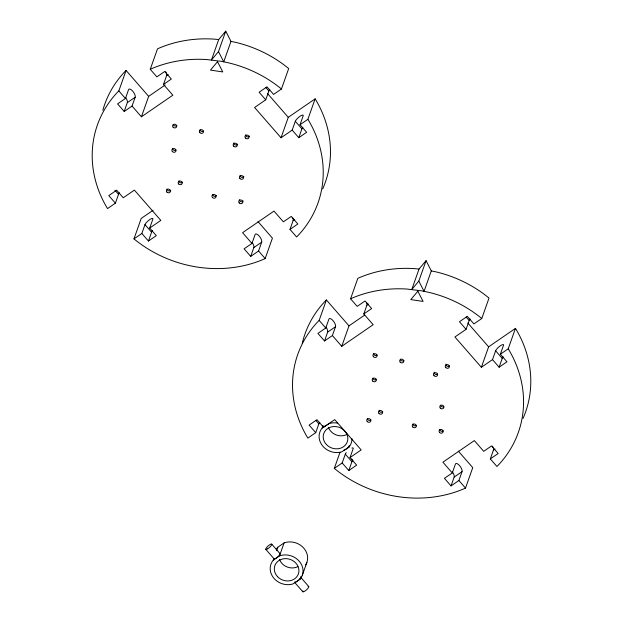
<?xml version="1.0" encoding="UTF-8"?>
<svg xmlns="http://www.w3.org/2000/svg" width="623" height="623" viewBox="0 0 623 623"><rect width="100%" height="100%" fill="white"/><g stroke="black" fill="none" stroke-linecap="round" stroke-linejoin="round"><path stroke-width="0.93" d="M300.909 576.781L299.982 579.382L292.787 583.992A16.642 14.648 19.5 0 1 273.715 578.051A16.642 14.648 19.5 0 1 273.24 560.202L273.847 558.473M276.604 550.67L277.827 547.204L284.096 542.89A16.642 14.648 19.5 0 1 303.097 547.399A16.642 14.648 19.5 0 1 305.683 564.866M351.94 438.756A16.642 14.648 19.5 0 1 348.88 447.275L341.684 451.885A16.642 14.648 19.5 0 1 322.613 445.943A16.642 14.648 19.5 0 1 322.138 428.094L323.057 425.501M273.24 560.202L279.509 555.895L284.096 542.89M119.46 192.811A5.202 1.332 -41.1 0 0 118.526 194.337L115.395 203.168L107.538 208.573L106.961 207.661A116.992 103.005 19.5 0 1 118.09 91.62L118.829 90.911L126.072 70.461L148.663 96.347L141.421 116.797L132.053 106.058L135.175 97.227A5.202 2.079 55.5 0 0 132.691 91.122A5.202 2.079 55.5 0 0 128.564 89.657L125.441 98.481L117.583 103.885L124.195 111.462L132.053 106.058M124.195 111.462L127.318 102.631L135.175 97.227M141.421 116.797L172.851 95.194L163.475 84.455L171.333 79.051L164.721 71.481L156.864 76.878L150.252 69.309L157.494 48.859L158.452 48.407A116.992 103.005 19.5 0 1 213.985 39.109L218.704 39.545L225.736 31.15L230.977 41.391L223.735 61.841L218.494 51.6L225.736 31.15M163.475 84.455L166.606 75.624A5.202 2.079 55.5 0 0 165.663 71.723M257.984 221.586L272.422 238.126L265.18 258.576L264.214 259.028A116.992 103.005 19.5 0 1 134.833 239.59L133.984 238.866L141.226 218.416L153.071 210.278M141.842 233.469L144.972 224.638A5.202 1.332 -41.1 0 1 149.722 219.615A5.202 1.332 -41.1 0 1 152.83 219.234L149.699 228.065L156.311 235.642L148.453 241.039L141.842 233.469L133.984 238.866M218.704 39.545L211.462 59.995L218.494 51.6M148.453 241.039L151.584 232.208A5.202 1.332 -41.1 0 1 152.518 230.689M292.179 130.114L298.791 137.691L306.648 132.286L300.037 124.717L303.16 115.886A5.202 1.332 -41.1 0 0 300.052 116.26A5.202 1.332 -41.1 0 0 295.302 121.283L292.179 130.114L281.035 137.776L254.589 107.475L265.733 99.82L268.856 90.989A5.202 1.332 -41.1 0 1 269.798 89.463M265.733 99.82L259.121 92.243L266.979 86.838L273.59 94.416L281.44 89.019L288.683 68.569L287.834 67.845A116.992 103.005 19.5 0 0 235.642 42.356L230.977 41.391M281.035 137.776L288.278 117.326L315.129 98.862L315.713 99.773A116.992 103.005 19.5 0 1 322.714 188.894M251.957 243.429L255.08 234.598A5.202 2.079 55.5 0 1 259.207 236.062A5.202 2.079 55.5 0 1 261.691 242.168L258.568 250.999L250.711 256.403L244.099 248.826L251.957 243.429L242.581 232.691L274.003 211.08L283.379 221.827L291.237 216.422L297.849 224L289.991 229.396L296.603 236.974L297.335 236.257A116.992 103.005 19.5 0 0 308.471 120.223L307.887 119.312L315.129 98.862M250.711 256.403L253.834 247.572L261.691 242.168M298.791 137.691L301.914 128.86A5.202 1.332 -41.1 0 1 302.856 127.333M289.991 229.396L293.122 220.565A5.202 2.079 55.5 0 0 292.732 217.816M319.794 422.324A5.202 1.332 -41.1 0 0 318.851 423.842L315.729 432.674L307.871 438.078L307.287 437.167A116.992 103.005 19.5 0 1 318.423 321.133L319.155 320.417L326.397 299.967L348.997 325.86L341.754 346.302L332.378 335.563L335.509 326.732A5.202 2.079 55.5 0 0 333.025 320.627A5.202 2.079 55.5 0 0 328.897 319.163L325.767 327.994L317.909 333.391L324.521 340.968L332.378 335.563M324.521 340.968L327.651 332.137L335.509 326.732M341.754 346.302L373.177 324.7L363.801 313.961L371.658 308.564L365.047 300.987L357.189 306.384L350.578 298.814L357.82 278.364L358.786 277.913A116.992 103.005 19.5 0 1 414.311 268.614L419.03 269.05L426.062 260.655L431.303 270.896L424.068 291.346L418.82 281.105L426.062 260.655M363.801 313.961L366.931 305.13A5.202 2.079 55.5 0 0 366.542 302.381M458.31 451.099L472.748 467.632L465.506 488.082L464.548 488.533A116.992 103.005 19.5 0 1 335.166 469.103L334.317 468.371L339.979 452.368M302.28 575.395L306.882 562.382M334.317 468.371L342.175 462.975L345.298 454.144A5.202 1.332 -41.1 0 1 346.24 452.617M348.88 447.275L349.495 445.538M342.175 462.975L348.787 470.544L356.636 465.147L350.025 457.57L353.155 448.739A5.202 1.332 -41.1 0 0 351.902 448.077M419.03 269.05L411.787 289.5L418.82 281.105M348.787 470.544L351.909 461.721A5.202 1.332 -41.1 0 1 352.852 460.195M492.505 359.619L499.116 367.196L506.974 361.792L500.362 354.222L503.485 345.391A5.202 1.332 -41.1 0 0 500.386 345.765A5.202 1.332 -41.1 0 0 495.635 350.796L492.505 359.619L481.369 367.282L454.922 336.981L466.059 329.326L469.189 320.495A5.202 1.332 -41.1 0 1 470.124 318.968M466.059 329.326L459.447 321.748L467.305 316.352L473.916 323.921L481.774 318.524L489.016 298.074L488.167 297.35A116.992 103.005 19.5 0 0 435.975 271.869L431.303 270.896M481.369 367.282L488.611 346.832L515.462 328.376L516.039 329.287A116.992 103.005 19.5 0 1 523.04 418.399M452.282 472.935L455.413 464.104A5.202 2.079 55.5 0 1 459.54 465.568A5.202 2.079 55.5 0 1 462.025 471.681L458.894 480.512L451.036 485.909L444.425 478.332L452.282 472.935L442.906 462.196L474.337 440.593L483.705 451.332L491.563 445.928L498.174 453.505L490.317 458.902L496.928 466.479L497.668 465.763A116.992 103.005 19.5 0 0 508.796 349.729L508.22 348.818L515.462 328.376M451.036 485.909L454.167 477.078L462.025 471.681M499.116 367.196L502.247 358.365A5.202 1.332 -41.1 0 1 503.182 356.847M490.317 458.902L493.447 450.079A5.202 2.079 55.5 0 0 493.416 448.404M277.827 547.204L277.274 547.929A16.642 14.648 19.5 0 0 276.293 549.494M126.072 70.461L125.332 71.178A116.992 103.005 19.5 0 0 102.834 110.271M326.397 299.967L325.665 300.683A116.992 103.005 19.5 0 0 302.233 343.359M166.606 75.624L168.171 74.542M148.663 96.347L165.165 85.008M149.699 228.065L160.835 220.41L134.389 190.108L123.253 197.764L116.641 190.194L108.784 195.591L115.395 203.168M300.037 124.717L307.887 119.312M293.122 220.565L294.687 219.491M366.931 305.13L368.505 304.055M348.997 325.86L364.704 315.059M322.138 428.094L329.333 423.492A16.642 14.648 19.5 0 1 337.432 423.095M350.025 457.57L361.169 449.915L334.722 419.614L323.578 427.277L316.967 419.7L309.117 425.104L315.729 432.674M500.362 354.222L508.22 348.818M493.447 450.079L495.02 448.996M150.252 69.309L151.218 68.849A116.992 103.005 19.5 0 1 206.743 59.551L221.227 61.319L228.4 62.806A116.992 103.005 19.5 0 1 280.591 88.287L281.44 89.019M350.578 298.814L351.543 298.362A116.992 103.005 19.5 0 1 407.068 289.056L421.553 290.824L428.733 292.312A116.992 103.005 19.5 0 1 480.925 317.8L481.774 318.524M279.509 555.895L280.436 555.599A16.642 14.648 19.5 0 1 299.507 561.533A16.642 14.648 19.5 0 1 299.982 579.382M265.85 87.547L268.856 90.989M295.302 121.283L301.914 128.86M466.183 317.052L469.189 320.495M495.635 350.796L502.247 358.365M267.501 93.52L288.278 117.326M467.826 323.026L488.611 346.832M118.829 90.911L125.441 98.481M258.568 250.999L265.18 258.576M319.155 320.417L325.767 327.994M458.894 480.512L465.506 488.082M114.92 190.21L118.526 194.337M144.972 224.638L151.584 232.208M315.845 420.4L318.851 423.842M345.298 454.144L351.909 461.721M271.721 544.12L279.992 553.59M300.481 577.062L308.751 586.531M265.787 549.338L274.058 558.808M294.547 582.279L302.817 591.749M170.764 190.288A2.079 1.83 19.5 0 1 167.042 189.073M243.243 200.964A2.079 1.83 19.5 0 1 239.38 199.703M249.465 136.087A2.079 1.83 19.5 0 1 245.602 134.825M176.909 125.496A2.079 1.83 19.5 0 1 173.28 124.312M216.516 195.435A2.079 1.83 19.5 0 1 212.645 194.672M182.547 182.181A2.079 1.83 19.5 0 1 178.824 180.966M176.036 149.995A2.079 1.83 19.5 0 1 172.54 148.601M203.472 131.142A2.079 1.83 19.5 0 1 200.061 129.849M237.674 144.193A2.079 1.83 19.5 0 1 233.82 142.932M243.928 176.667A2.079 1.83 19.5 0 1 240.112 175.382M252.183 242.518A5.202 2.079 55.5 0 1 253.834 247.572M125.667 97.577A5.202 2.079 55.5 0 1 127.318 102.631M297.911 566.611A12.476 10.988 19.5 0 1 279.532 559.462M279.408 553.528A3.948 1.012 -41.1 0 1 278.006 556.674A3.948 1.012 -41.1 0 1 273.972 558.543M308.042 586.508A3.948 1.012 -41.1 0 1 308.175 588.089A3.948 1.012 -41.1 0 1 304.32 591.429A3.948 1.012 -41.1 0 1 302.895 590.954M300.06 578.417A3.948 1.012 -41.1 0 1 299.951 578.565M299.562 579.047A3.948 1.012 -41.1 0 1 299.414 579.219M298.939 579.725A3.948 1.012 -41.1 0 1 295.676 582.147M295.528 582.209A3.948 1.012 -41.1 0 1 294.484 582.17M347.447 434.153A12.476 10.988 19.5 0 1 328.43 427.355M326.063 425.291A3.948 1.012 -41.1 0 1 325.486 425.727M325.299 425.859A3.948 1.012 -41.1 0 1 324.575 426.311M323.664 426.724A3.948 1.012 -41.1 0 1 322.87 426.436M352.299 459.704A3.948 1.012 -41.1 0 1 351.699 459.089M349.301 445.749A3.948 1.012 -41.1 0 1 349.23 445.881M348.958 446.309A3.948 1.012 -41.1 0 1 348.6 446.777M348.459 446.948A3.948 1.012 -41.1 0 1 348 447.446M347.836 447.618A3.948 1.012 -41.1 0 1 347.307 448.124M347.12 448.287A3.948 1.012 -41.1 0 1 343.561 450.25M371.012 419.879A2.079 1.83 19.5 0 1 367.368 418.345M443.272 430.828A2.079 1.83 19.5 0 1 439.721 429.559M449.495 365.95A2.079 1.83 19.5 0 1 445.959 364.105M377.234 355.001A2.079 1.83 19.5 0 1 373.59 353.584M416.476 425.392A2.079 1.83 19.5 0 1 412.94 423.944M382.802 411.78A2.079 1.83 19.5 0 1 379.158 410.245M376.611 379.251A2.079 1.83 19.5 0 1 372.866 378.106M403.977 360.491A2.079 1.83 19.5 0 1 400.363 359.121M437.619 374.127A2.079 1.83 19.5 0 1 434.176 372.204M443.849 406.585A2.079 1.83 19.5 0 1 440.461 405.238M452.508 472.032A5.202 2.079 55.5 0 1 454.167 477.078M325.993 327.083A5.202 2.079 55.5 0 1 327.651 332.137M492.505 446.169A5.202 2.079 55.5 0 1 493.058 447.322M217.52 61.693L210.488 70.088L222.769 71.933L217.52 61.693M417.854 291.198L410.822 299.593L423.095 301.439L417.854 291.198M166.917 192.086A2.079 1.83 19.5 0 0 170.391 191.643A2.079 1.83 19.5 0 0 167.992 189.104A2.079 1.83 19.5 0 0 166.917 192.086M239.255 202.958A2.079 1.83 19.5 0 0 242.729 202.514A2.079 1.83 19.5 0 0 240.33 199.967A2.079 1.83 19.5 0 0 239.255 202.958M245.485 138.08A2.079 1.83 19.5 0 0 248.951 137.636A2.079 1.83 19.5 0 0 246.552 135.09A2.079 1.83 19.5 0 0 245.485 138.08M173.139 127.209A2.079 1.83 19.5 0 0 176.613 126.773A2.079 1.83 19.5 0 0 174.214 124.226A2.079 1.83 19.5 0 0 173.139 127.209M178.708 183.987A2.079 1.83 19.5 0 0 182.173 183.544A2.079 1.83 19.5 0 0 179.774 181.005A2.079 1.83 19.5 0 0 178.708 183.987M212.466 197.46A2.079 1.83 19.5 0 0 215.955 197.086A2.079 1.83 19.5 0 0 213.603 194.501A2.079 1.83 19.5 0 0 212.466 197.46M239.933 178.528A2.079 1.83 19.5 0 0 243.437 178.217A2.079 1.83 19.5 0 0 241.148 175.593A2.079 1.83 19.5 0 0 239.933 178.528M233.695 146.179A2.079 1.83 19.5 0 0 237.168 145.735A2.079 1.83 19.5 0 0 234.77 143.197A2.079 1.83 19.5 0 0 233.695 146.179M199.882 132.644A2.079 1.83 19.5 0 0 203.371 132.263A2.079 1.83 19.5 0 0 201.019 129.685A2.079 1.83 19.5 0 0 199.882 132.644M172.353 151.514A2.079 1.83 19.5 0 0 175.857 151.202A2.079 1.83 19.5 0 0 173.568 148.586A2.079 1.83 19.5 0 0 172.353 151.514M277.523 576.649A12.476 10.988 19.5 0 0 298.362 573.993A12.476 10.988 19.5 0 0 283.948 558.738A12.476 10.988 19.5 0 0 277.523 576.649M267.703 548.77A3.948 1.012 -41.1 0 0 271.76 544.167A3.948 1.012 -41.1 0 0 266.808 547.235A3.948 1.012 -41.1 0 0 267.703 548.77M326.421 444.542A12.476 10.988 19.5 0 0 347.26 441.886A12.476 10.988 19.5 0 0 332.846 426.63A12.476 10.988 19.5 0 0 326.421 444.542M367.251 421.592A2.079 1.83 19.5 0 0 370.724 421.156A2.079 1.83 19.5 0 0 368.318 418.609A2.079 1.83 19.5 0 0 367.251 421.592M439.589 432.463A2.079 1.83 19.5 0 0 443.062 432.019A2.079 1.83 19.5 0 0 440.656 429.481A2.079 1.83 19.5 0 0 439.589 432.463M445.811 367.586A2.079 1.83 19.5 0 0 449.284 367.142A2.079 1.83 19.5 0 0 446.878 364.603A2.079 1.83 19.5 0 0 445.811 367.586M373.473 356.722A2.079 1.83 19.5 0 0 376.946 356.278A2.079 1.83 19.5 0 0 374.54 353.732A2.079 1.83 19.5 0 0 373.473 356.722M379.033 413.493A2.079 1.83 19.5 0 0 382.506 413.049A2.079 1.83 19.5 0 0 380.1 410.51A2.079 1.83 19.5 0 0 379.033 413.493M412.792 426.973A2.079 1.83 19.5 0 0 416.281 426.591A2.079 1.83 19.5 0 0 413.937 424.014A2.079 1.83 19.5 0 0 412.792 426.973M440.259 408.034A2.079 1.83 19.5 0 0 443.763 407.73A2.079 1.83 19.5 0 0 441.473 405.106A2.079 1.83 19.5 0 0 440.259 408.034M434.029 375.685A2.079 1.83 19.5 0 0 437.502 375.248A2.079 1.83 19.5 0 0 435.095 372.702A2.079 1.83 19.5 0 0 434.029 375.685M400.207 362.15A2.079 1.83 19.5 0 0 403.696 361.776A2.079 1.83 19.5 0 0 401.352 359.191A2.079 1.83 19.5 0 0 400.207 362.15M372.686 381.019A2.079 1.83 19.5 0 0 376.183 380.715A2.079 1.83 19.5 0 0 373.893 378.091A2.079 1.83 19.5 0 0 372.686 381.019"/></g></svg>
